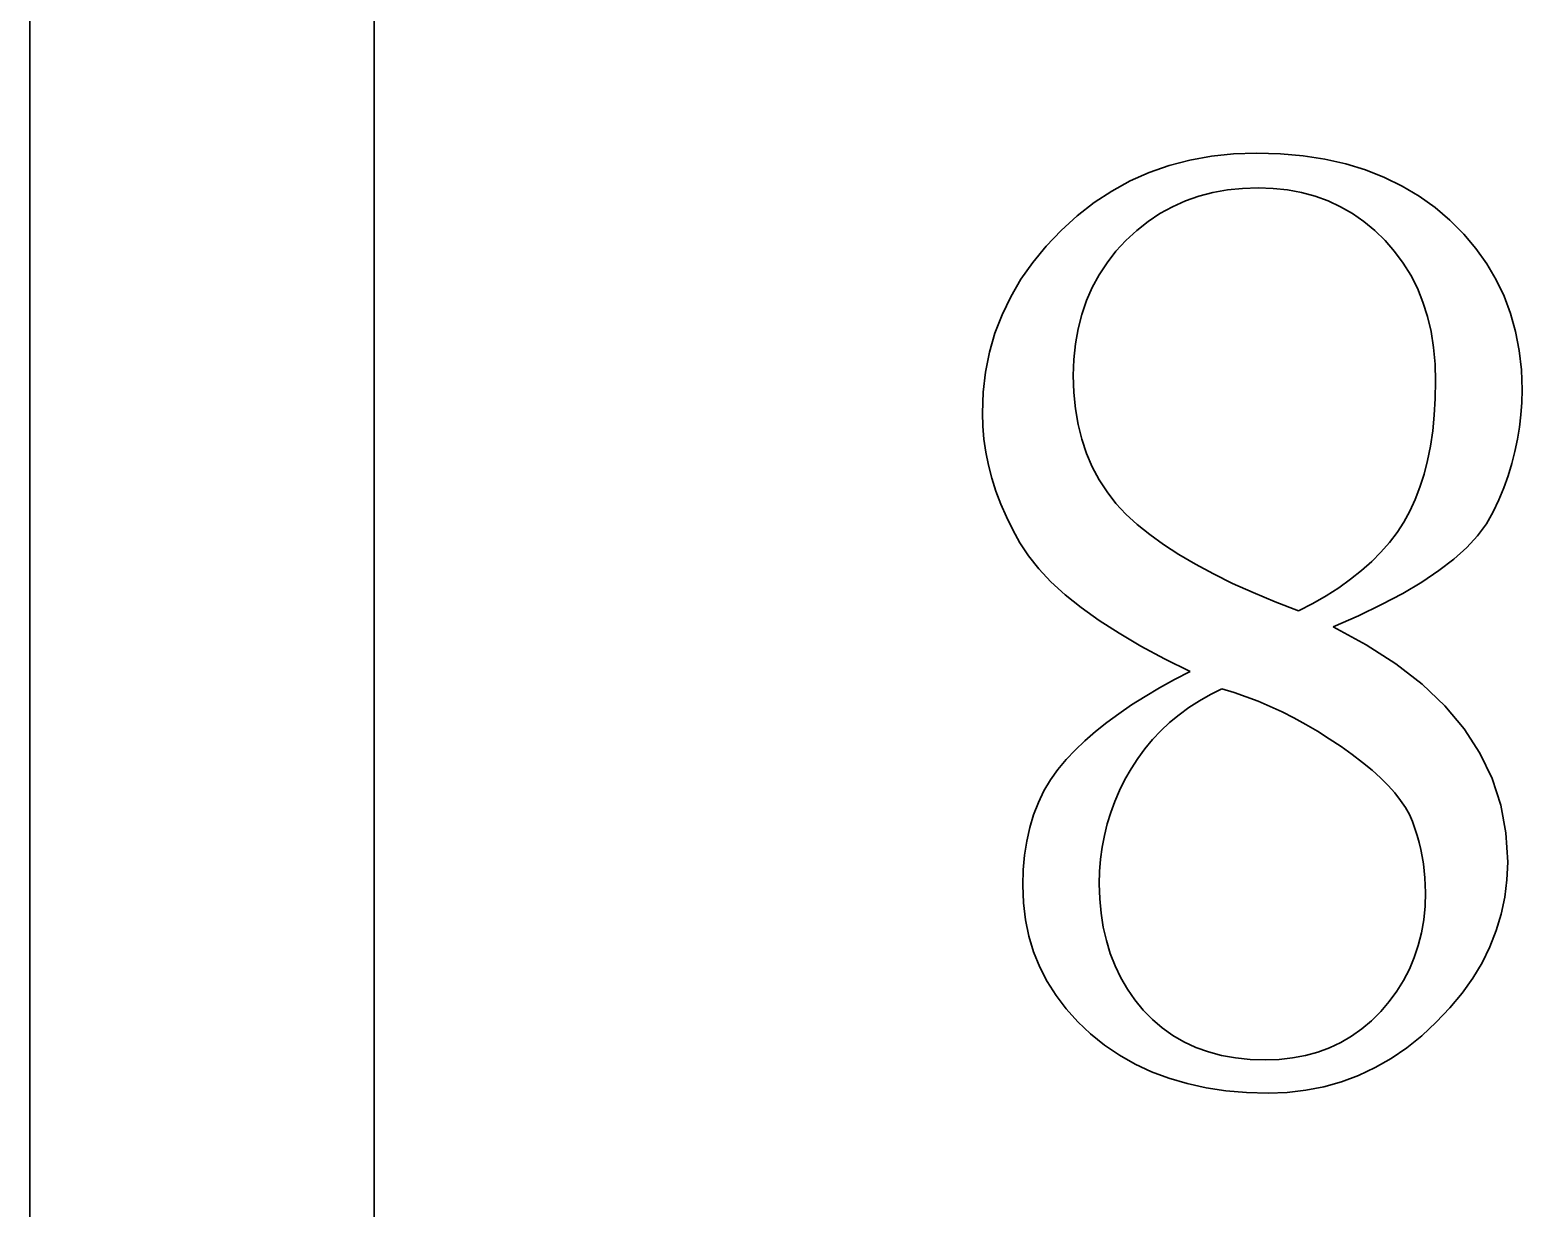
# Model space of a CAD drawing. Header units: millimetres. Extents: x -148 to 148, y -105 to 105.
# Drawn here: x -46.446 to -42.98, y 49.613 to 52.349 of the extents above; entities that cross this region are included whole.
import ezdxf

# ---------------------------------------------------------------- set-up
doc = ezdxf.new("R2010")
doc.units = ezdxf.units.MM
doc.layers.add('粗实线层', color=7, linetype='Continuous', lineweight=35)

msp = doc.modelspace()

# ---------------------------------------------------------------- linework, layer by layer
at = {"layer": '粗实线层', "color": 7, "lineweight": 35, "ltscale": 0.1925}
for p, q in [((-46.4461, 48.927), (-46.4461, 56.6271)), ((-45.6462, 48.927), (-45.6462, 56.6271))]:
    msp.add_line(p, q, dxfattribs=at)
at = {"layer": '粗实线层', "color": 7, "lineweight": 35, "ltscale": 0.001336}
msp.add_line((-43.6502, 52.0605), (-43.5968, 52.0623), dxfattribs=at)
at = {"layer": '粗实线层', "color": 7, "lineweight": 35, "ltscale": 0.00138}
msp.add_line((-43.5968, 52.0623), (-43.5416, 52.0608), dxfattribs=at)
at = {"layer": '粗实线层', "color": 7, "lineweight": 35, "ltscale": 0.001226}
msp.add_line((-43.8461, 52.0175), (-43.7998, 52.0336), dxfattribs=at)
at = {"layer": '粗实线层', "color": 7, "lineweight": 35, "ltscale": 0.001242}
for p, q in [((-43.7998, 52.0336), (-43.7517, 52.0462)), ((-44.0136, 51.9171), (-43.9744, 51.9475))]:
    msp.add_line(p, q, dxfattribs=at)
at = {"layer": '粗实线层', "color": 7, "lineweight": 35, "ltscale": 0.001266}
for p, q in [((-43.7517, 52.0462), (-43.7019, 52.0552)), ((-44.051, 51.883), (-44.0136, 51.9171))]:
    msp.add_line(p, q, dxfattribs=at)
at = {"layer": '粗实线层', "color": 7, "lineweight": 35, "ltscale": 0.001298}
msp.add_line((-43.7019, 52.0552), (-43.6502, 52.0605), dxfattribs=at)
at = {"layer": '粗实线层', "color": 7, "lineweight": 35, "ltscale": 0.001328}
msp.add_line((-43.5416, 52.0608), (-43.4887, 52.0561), dxfattribs=at)
at = {"layer": '粗实线层', "color": 7, "lineweight": 35, "ltscale": 0.001281}
msp.add_line((-43.4887, 52.0561), (-43.4381, 52.0483), dxfattribs=at)
at = {"layer": '粗实线层', "color": 7, "lineweight": 35, "ltscale": 0.001239}
msp.add_line((-43.4381, 52.0483), (-43.3898, 52.0374), dxfattribs=at)
at = {"layer": '粗实线层', "color": 7, "lineweight": 35, "ltscale": 0.001204}
msp.add_line((-43.3898, 52.0374), (-43.3437, 52.0234), dxfattribs=at)
at = {"layer": '粗实线层', "color": 7, "lineweight": 35, "ltscale": 0.001217}
msp.add_line((-43.9334, 51.9744), (-43.8907, 51.9978), dxfattribs=at)
at = {"layer": '粗实线层', "color": 7, "lineweight": 35, "ltscale": 0.001218}
msp.add_line((-43.8907, 51.9978), (-43.8461, 52.0175), dxfattribs=at)
at = {"layer": '粗实线层', "color": 7, "lineweight": 35, "ltscale": 0.001175}
msp.add_line((-43.3437, 52.0234), (-43.2999, 52.0062), dxfattribs=at)
at = {"layer": '粗实线层', "color": 7, "lineweight": 35, "ltscale": 0.001155}
msp.add_line((-43.2999, 52.0062), (-43.2584, 51.9859), dxfattribs=at)
at = {"layer": '粗实线层', "color": 7, "lineweight": 35, "ltscale": 0.001225}
msp.add_line((-43.9744, 51.9475), (-43.9334, 51.9744), dxfattribs=at)
at = {"layer": '粗实线层', "color": 7, "lineweight": 35, "ltscale": 0.000829393}
msp.add_line((-43.731, 51.9623), (-43.7623, 51.9513), dxfattribs=at)
at = {"layer": '粗实线层', "color": 7, "lineweight": 35, "ltscale": 0.000841211}
msp.add_line((-43.6985, 51.9709), (-43.731, 51.9623), dxfattribs=at)
at = {"layer": '粗实线层', "color": 7, "lineweight": 35, "ltscale": 0.000857906}
msp.add_line((-43.6647, 51.977), (-43.6985, 51.9709), dxfattribs=at)
at = {"layer": '粗实线层', "color": 7, "lineweight": 35, "ltscale": 0.000880267}
msp.add_line((-43.6297, 51.9806), (-43.6647, 51.977), dxfattribs=at)
at = {"layer": '粗实线层', "color": 7, "lineweight": 35, "ltscale": 0.000906701}
msp.add_line((-43.5934, 51.9819), (-43.6297, 51.9806), dxfattribs=at)
at = {"layer": '粗实线层', "color": 7, "lineweight": 35, "ltscale": 0.000874105}
msp.add_line((-43.5585, 51.9806), (-43.5934, 51.9819), dxfattribs=at)
at = {"layer": '粗实线层', "color": 7, "lineweight": 35, "ltscale": 0.000847836}
msp.add_line((-43.5248, 51.977), (-43.5585, 51.9806), dxfattribs=at)
at = {"layer": '粗实线层', "color": 7, "lineweight": 35, "ltscale": 0.000827144}
msp.add_line((-43.4923, 51.9709), (-43.5248, 51.977), dxfattribs=at)
at = {"layer": '粗实线层', "color": 7, "lineweight": 35, "ltscale": 0.000811553}
msp.add_line((-43.461, 51.9623), (-43.4923, 51.9709), dxfattribs=at)
at = {"layer": '粗实线层', "color": 7, "lineweight": 35, "ltscale": 0.000801385}
msp.add_line((-43.4309, 51.9513), (-43.461, 51.9623), dxfattribs=at)
at = {"layer": '粗实线层', "color": 7, "lineweight": 35, "ltscale": 0.001142}
msp.add_line((-43.2584, 51.9859), (-43.2192, 51.9626), dxfattribs=at)
at = {"layer": '粗实线层', "color": 7, "lineweight": 35, "ltscale": 0.001137}
msp.add_line((-43.2192, 51.9626), (-43.1823, 51.9361), dxfattribs=at)
at = {"layer": '粗实线层', "color": 7, "lineweight": 35, "ltscale": 0.000822975}
msp.add_line((-43.7924, 51.9378), (-43.8212, 51.9219), dxfattribs=at)
at = {"layer": '粗实线层', "color": 7, "lineweight": 35, "ltscale": 0.000823028}
msp.add_line((-43.7623, 51.9513), (-43.7924, 51.9378), dxfattribs=at)
at = {"layer": '粗实线层', "color": 7, "lineweight": 35, "ltscale": 0.00079683}
msp.add_line((-43.402, 51.9378), (-43.4309, 51.9513), dxfattribs=at)
at = {"layer": '粗实线层', "color": 7, "lineweight": 35, "ltscale": 0.000798381}
msp.add_line((-43.3743, 51.9219), (-43.402, 51.9378), dxfattribs=at)
at = {"layer": '粗实线层', "color": 7, "lineweight": 35, "ltscale": 0.00114}
msp.add_line((-43.1823, 51.9361), (-43.1476, 51.9064), dxfattribs=at)
at = {"layer": '粗实线层', "color": 7, "lineweight": 35, "ltscale": 0.00083896}
msp.add_line((-43.8487, 51.9036), (-43.8751, 51.8828), dxfattribs=at)
at = {"layer": '粗实线层', "color": 7, "lineweight": 35, "ltscale": 0.000827838}
msp.add_line((-43.8212, 51.9219), (-43.8487, 51.9036), dxfattribs=at)
at = {"layer": '粗实线层', "color": 7, "lineweight": 35, "ltscale": 0.000805431}
msp.add_line((-43.3478, 51.9036), (-43.3743, 51.9219), dxfattribs=at)
at = {"layer": '粗实线层', "color": 7, "lineweight": 35, "ltscale": 0.000818465}
msp.add_line((-43.3225, 51.8828), (-43.3478, 51.9036), dxfattribs=at)
at = {"layer": '粗实线层', "color": 7, "lineweight": 35, "ltscale": 0.001129}
for p, q in [((-43.1476, 51.9064), (-43.1158, 51.8745)), ((-43.7141, 49.8924), (-43.7582, 49.902))]:
    msp.add_line(p, q, dxfattribs=at)
at = {"layer": '粗实线层', "color": 7, "lineweight": 35, "ltscale": 0.00126}
msp.add_line((-44.0857, 51.8465), (-44.051, 51.883), dxfattribs=at)
at = {"layer": '粗实线层', "color": 7, "lineweight": 35, "ltscale": 0.000856419}
msp.add_line((-43.9002, 51.8595), (-43.9234, 51.8344), dxfattribs=at)
at = {"layer": '粗实线层', "color": 7, "lineweight": 35, "ltscale": 0.000855159}
msp.add_line((-43.8751, 51.8828), (-43.9002, 51.8595), dxfattribs=at)
at = {"layer": '粗实线层', "color": 7, "lineweight": 35, "ltscale": 0.000836453}
msp.add_line((-43.2985, 51.8595), (-43.3225, 51.8828), dxfattribs=at)
at = {"layer": '粗实线层', "color": 7, "lineweight": 35, "ltscale": 0.000842869}
msp.add_line((-43.2762, 51.8342), (-43.2985, 51.8595), dxfattribs=at)
at = {"layer": '粗实线层', "color": 7, "lineweight": 35, "ltscale": 0.001102}
msp.add_line((-43.1158, 51.8745), (-43.0873, 51.8408), dxfattribs=at)
at = {"layer": '粗实线层', "color": 7, "lineweight": 35, "ltscale": 0.001224}
msp.add_line((-44.1168, 51.8086), (-44.0857, 51.8465), dxfattribs=at)
at = {"layer": '粗实线层', "color": 7, "lineweight": 35, "ltscale": 0.00084274}
msp.add_line((-43.9234, 51.8344), (-43.9442, 51.8078), dxfattribs=at)
at = {"layer": '粗实线层', "color": 7, "lineweight": 35, "ltscale": 0.000837913}
msp.add_line((-43.2562, 51.8073), (-43.2762, 51.8342), dxfattribs=at)
at = {"layer": '粗实线层', "color": 7, "lineweight": 35, "ltscale": 0.001083}
msp.add_line((-43.0873, 51.8408), (-43.0621, 51.8055), dxfattribs=at)
at = {"layer": '粗实线层', "color": 7, "lineweight": 35, "ltscale": 0.001194}
msp.add_line((-44.1442, 51.7695), (-44.1168, 51.8086), dxfattribs=at)
at = {"layer": '粗实线层', "color": 7, "lineweight": 35, "ltscale": 0.000835206}
msp.add_line((-43.9442, 51.8078), (-43.9626, 51.7799), dxfattribs=at)
at = {"layer": '粗实线层', "color": 7, "lineweight": 35, "ltscale": 0.00083912}
msp.add_line((-43.2386, 51.7787), (-43.2562, 51.8073), dxfattribs=at)
at = {"layer": '粗实线层', "color": 7, "lineweight": 35, "ltscale": 0.001072}
msp.add_line((-43.0621, 51.8055), (-43.0403, 51.7686), dxfattribs=at)
at = {"layer": '粗实线层', "color": 7, "lineweight": 35, "ltscale": 0.001173}
msp.add_line((-44.1679, 51.7291), (-44.1442, 51.7695), dxfattribs=at)
at = {"layer": '粗实线层', "color": 7, "lineweight": 35, "ltscale": 0.000836977}
msp.add_line((-43.9785, 51.7506), (-43.9919, 51.72), dxfattribs=at)
at = {"layer": '粗实线层', "color": 7, "lineweight": 35, "ltscale": 0.000832996}
msp.add_line((-43.9626, 51.7799), (-43.9785, 51.7506), dxfattribs=at)
at = {"layer": '粗实线层', "color": 7, "lineweight": 35, "ltscale": 0.000846259}
msp.add_line((-43.2234, 51.7485), (-43.2386, 51.7787), dxfattribs=at)
at = {"layer": '粗实线层', "color": 7, "lineweight": 35, "ltscale": 0.001069}
msp.add_line((-43.0403, 51.7686), (-43.0219, 51.73), dxfattribs=at)
at = {"layer": '粗实线层', "color": 7, "lineweight": 35, "ltscale": 0.001158}
msp.add_line((-44.188, 51.6873), (-44.1679, 51.7291), dxfattribs=at)
at = {"layer": '粗实线层', "color": 7, "lineweight": 35, "ltscale": 0.00084675}
msp.add_line((-43.9919, 51.72), (-44.0029, 51.688), dxfattribs=at)
at = {"layer": '粗实线层', "color": 7, "lineweight": 35, "ltscale": 0.000859333}
msp.add_line((-43.2105, 51.7166), (-43.2234, 51.7485), dxfattribs=at)
at = {"layer": '粗实线层', "color": 7, "lineweight": 35, "ltscale": 0.000878373}
msp.add_line((-43.1999, 51.6831), (-43.2105, 51.7166), dxfattribs=at)
at = {"layer": '粗实线层', "color": 7, "lineweight": 35, "ltscale": 0.001074}
for p, q in [((-43.0219, 51.73), (-43.0068, 51.6898)), ((-43.0948, 50.1468), (-43.1197, 50.1118)), ((-43.2843, 49.9605), (-43.3216, 49.9392))]:
    msp.add_line(p, q, dxfattribs=at)
at = {"layer": '粗实线层', "color": 7, "lineweight": 35, "ltscale": 0.001152}
msp.add_line((-44.2045, 51.6442), (-44.188, 51.6873), dxfattribs=at)
at = {"layer": '粗实线层', "color": 7, "lineweight": 35, "ltscale": 0.000862071}
msp.add_line((-44.0029, 51.688), (-44.0115, 51.6545), dxfattribs=at)
at = {"layer": '粗实线层', "color": 7, "lineweight": 35, "ltscale": 0.000902364}
msp.add_line((-43.1917, 51.648), (-43.1999, 51.6831), dxfattribs=at)
at = {"layer": '粗实线层', "color": 7, "lineweight": 35, "ltscale": 0.001087}
msp.add_line((-43.0068, 51.6898), (-42.9951, 51.648), dxfattribs=at)
at = {"layer": '粗实线层', "color": 7, "lineweight": 35, "ltscale": 0.00088288}
msp.add_line((-44.0115, 51.6545), (-44.0176, 51.6198), dxfattribs=at)
at = {"layer": '粗实线层', "color": 7, "lineweight": 35, "ltscale": 0.000931157}
msp.add_line((-43.1858, 51.6112), (-43.1917, 51.648), dxfattribs=at)
at = {"layer": '粗实线层', "color": 7, "lineweight": 35, "ltscale": 0.001107}
msp.add_line((-42.9951, 51.648), (-42.9867, 51.6045), dxfattribs=at)
at = {"layer": '粗实线层', "color": 7, "lineweight": 35, "ltscale": 0.001154}
msp.add_line((-44.2173, 51.5999), (-44.2045, 51.6442), dxfattribs=at)
at = {"layer": '粗实线层', "color": 7, "lineweight": 35, "ltscale": 0.000908536}
msp.add_line((-44.0176, 51.6198), (-44.0213, 51.5836), dxfattribs=at)
at = {"layer": '粗实线层', "color": 7, "lineweight": 35, "ltscale": 0.000964937}
msp.add_line((-43.1823, 51.5728), (-43.1858, 51.6112), dxfattribs=at)
at = {"layer": '粗实线层', "color": 7, "lineweight": 35, "ltscale": 0.001164}
msp.add_line((-44.2264, 51.5542), (-44.2173, 51.5999), dxfattribs=at)
at = {"layer": '粗实线层', "color": 7, "lineweight": 35, "ltscale": 0.00093853}
msp.add_line((-44.0213, 51.5836), (-44.0225, 51.5461), dxfattribs=at)
at = {"layer": '粗实线层', "color": 7, "lineweight": 35, "ltscale": 0.001135}
msp.add_line((-42.9867, 51.6045), (-42.9817, 51.5593), dxfattribs=at)
at = {"layer": '粗实线层', "color": 7, "lineweight": 35, "ltscale": 0.001183}
msp.add_line((-44.2319, 51.5072), (-44.2264, 51.5542), dxfattribs=at)
at = {"layer": '粗实线层', "color": 7, "lineweight": 35, "ltscale": 0.00098619}
msp.add_line((-44.0225, 51.5461), (-44.0213, 51.5067), dxfattribs=at)
at = {"layer": '粗实线层', "color": 7, "lineweight": 35, "ltscale": 0.001002}
for p, q in [((-43.1811, 51.5327), (-43.1823, 51.5728)), ((-43.1819, 51.4926), (-43.1811, 51.5327))]:
    msp.add_line(p, q, dxfattribs=at)
at = {"layer": '粗实线层', "color": 7, "lineweight": 35, "ltscale": 0.00117}
msp.add_line((-42.9817, 51.5593), (-42.98, 51.5126), dxfattribs=at)
at = {"layer": '粗实线层', "color": 7, "lineweight": 35, "ltscale": 0.001208}
msp.add_line((-44.2337, 51.4589), (-44.2319, 51.5072), dxfattribs=at)
at = {"layer": '粗实线层', "color": 7, "lineweight": 35, "ltscale": 0.000719643}
msp.add_line((-42.98, 51.5126), (-42.9807, 51.4838), dxfattribs=at)
at = {"layer": '粗实线层', "color": 7, "lineweight": 35, "ltscale": 0.000949724}
msp.add_line((-44.0213, 51.5067), (-44.0176, 51.4688), dxfattribs=at)
at = {"layer": '粗实线层', "color": 7, "lineweight": 35, "ltscale": 0.000962322}
msp.add_line((-43.1841, 51.4542), (-43.1819, 51.4926), dxfattribs=at)
at = {"layer": '粗实线层', "color": 7, "lineweight": 35, "ltscale": 0.000718725}
msp.add_line((-42.9807, 51.4838), (-42.9827, 51.4551), dxfattribs=at)
at = {"layer": '粗实线层', "color": 7, "lineweight": 35, "ltscale": 0.00075467}
msp.add_line((-44.2328, 51.4288), (-44.2337, 51.4589), dxfattribs=at)
at = {"layer": '粗实线层', "color": 7, "lineweight": 35, "ltscale": 0.000917842}
msp.add_line((-44.0176, 51.4688), (-44.0115, 51.4326), dxfattribs=at)
at = {"layer": '粗实线层', "color": 7, "lineweight": 35, "ltscale": 0.000924307}
msp.add_line((-43.1878, 51.4174), (-43.1841, 51.4542), dxfattribs=at)
at = {"layer": '粗实线层', "color": 7, "lineweight": 35, "ltscale": 0.000719405}
msp.add_line((-42.9827, 51.4551), (-42.986, 51.4265), dxfattribs=at)
at = {"layer": '粗实线层', "color": 7, "lineweight": 35, "ltscale": 0.000756998}
msp.add_line((-44.2302, 51.3986), (-44.2328, 51.4288), dxfattribs=at)
at = {"layer": '粗实线层', "color": 7, "lineweight": 35, "ltscale": 0.000891109}
msp.add_line((-44.0115, 51.4326), (-44.0029, 51.398), dxfattribs=at)
at = {"layer": '粗实线层', "color": 7, "lineweight": 35, "ltscale": 0.000888341}
msp.add_line((-43.1929, 51.3822), (-43.1878, 51.4174), dxfattribs=at)
at = {"layer": '粗实线层', "color": 7, "lineweight": 35, "ltscale": 0.000721642}
msp.add_line((-42.986, 51.4265), (-42.9907, 51.398), dxfattribs=at)
at = {"layer": '粗实线层', "color": 7, "lineweight": 35, "ltscale": 0.000761962}
msp.add_line((-44.2259, 51.3684), (-44.2302, 51.3986), dxfattribs=at)
at = {"layer": '粗实线层', "color": 7, "lineweight": 35, "ltscale": 0.000769634}
msp.add_line((-44.2198, 51.3382), (-44.2259, 51.3684), dxfattribs=at)
at = {"layer": '粗实线层', "color": 7, "lineweight": 35, "ltscale": 0.000869149}
msp.add_line((-44.0029, 51.398), (-43.9919, 51.3651), dxfattribs=at)
at = {"layer": '粗实线层', "color": 7, "lineweight": 35, "ltscale": 0.00085361}
msp.add_line((-43.1996, 51.3487), (-43.1929, 51.3822), dxfattribs=at)
at = {"layer": '粗实线层', "color": 7, "lineweight": 35, "ltscale": 0.000730297}
msp.add_line((-42.9968, 51.3697), (-43.0041, 51.3414), dxfattribs=at)
at = {"layer": '粗实线层', "color": 7, "lineweight": 35, "ltscale": 0.00072517}
msp.add_line((-42.9907, 51.398), (-42.9968, 51.3697), dxfattribs=at)
at = {"layer": '粗实线层', "color": 7, "lineweight": 35, "ltscale": 0.000779286}
msp.add_line((-44.2119, 51.3081), (-44.2198, 51.3382), dxfattribs=at)
at = {"layer": '粗实线层', "color": 7, "lineweight": 35, "ltscale": 0.000853774}
msp.add_line((-43.9919, 51.3651), (-43.9785, 51.3337), dxfattribs=at)
at = {"layer": '粗实线层', "color": 7, "lineweight": 35, "ltscale": 0.000843576}
msp.add_line((-43.9785, 51.3337), (-43.9626, 51.3039), dxfattribs=at)
at = {"layer": '粗实线层', "color": 7, "lineweight": 35, "ltscale": 0.000822141}
msp.add_line((-43.2077, 51.3169), (-43.1996, 51.3487), dxfattribs=at)
at = {"layer": '粗实线层', "color": 7, "lineweight": 35, "ltscale": 0.000737532}
msp.add_line((-43.0041, 51.3414), (-43.0128, 51.3132), dxfattribs=at)
at = {"layer": '粗实线层', "color": 7, "lineweight": 35, "ltscale": 0.000791482}
msp.add_line((-44.2023, 51.2779), (-44.2119, 51.3081), dxfattribs=at)
at = {"layer": '粗实线层', "color": 7, "lineweight": 35, "ltscale": 0.000840262}
msp.add_line((-43.9626, 51.3039), (-43.9442, 51.2758), dxfattribs=at)
at = {"layer": '粗实线层', "color": 7, "lineweight": 35, "ltscale": 0.000792573}
msp.add_line((-43.2173, 51.2866), (-43.2077, 51.3169), dxfattribs=at)
at = {"layer": '粗实线层', "color": 7, "lineweight": 35, "ltscale": 0.000745564}
msp.add_line((-43.0128, 51.3132), (-43.0229, 51.2851), dxfattribs=at)
at = {"layer": '粗实线层', "color": 7, "lineweight": 35, "ltscale": 0.000805533}
msp.add_line((-44.191, 51.2477), (-44.2023, 51.2779), dxfattribs=at)
at = {"layer": '粗实线层', "color": 7, "lineweight": 35, "ltscale": 0.000843125}
msp.add_line((-43.9442, 51.2758), (-43.9234, 51.2492), dxfattribs=at)
at = {"layer": '粗实线层', "color": 7, "lineweight": 35, "ltscale": 0.000766221}
msp.add_line((-43.2283, 51.2581), (-43.2173, 51.2866), dxfattribs=at)
at = {"layer": '粗实线层', "color": 7, "lineweight": 35, "ltscale": 0.000755069}
msp.add_line((-43.0229, 51.2851), (-43.0343, 51.2572), dxfattribs=at)
at = {"layer": '粗实线层', "color": 7, "lineweight": 35, "ltscale": 0.00082205}
msp.add_line((-44.1779, 51.2176), (-44.191, 51.2477), dxfattribs=at)
at = {"layer": '粗实线层', "color": 7, "lineweight": 35, "ltscale": 0.000852364}
msp.add_line((-43.9234, 51.2492), (-43.9002, 51.2243), dxfattribs=at)
at = {"layer": '粗实线层', "color": 7, "lineweight": 35, "ltscale": 0.000722877}
msp.add_line((-43.2549, 51.2058), (-43.2409, 51.2311), dxfattribs=at)
at = {"layer": '粗实线层', "color": 7, "lineweight": 35, "ltscale": 0.000742651}
msp.add_line((-43.2409, 51.2311), (-43.2283, 51.2581), dxfattribs=at)
at = {"layer": '粗实线层', "color": 7, "lineweight": 35, "ltscale": 0.000766285}
msp.add_line((-43.0343, 51.2572), (-43.047, 51.2293), dxfattribs=at)
at = {"layer": '粗实线层', "color": 7, "lineweight": 35, "ltscale": 0.00084039}
msp.add_line((-44.1631, 51.1874), (-44.1779, 51.2176), dxfattribs=at)
at = {"layer": '粗实线层', "color": 7, "lineweight": 35, "ltscale": 0.000884687}
msp.add_line((-43.9002, 51.2243), (-43.8741, 51.2003), dxfattribs=at)
at = {"layer": '粗实线层', "color": 7, "lineweight": 35, "ltscale": 0.000938098}
msp.add_line((-43.8741, 51.2003), (-43.845, 51.1767), dxfattribs=at)
at = {"layer": '粗实线层', "color": 7, "lineweight": 35, "ltscale": 0.000718899}
msp.add_line((-43.2706, 51.1818), (-43.2549, 51.2058), dxfattribs=at)
at = {"layer": '粗实线层', "color": 7, "lineweight": 35, "ltscale": 0.000857659}
msp.add_line((-43.0628, 51.2016), (-43.0834, 51.1741), dxfattribs=at)
at = {"layer": '粗实线层', "color": 7, "lineweight": 35, "ltscale": 0.000797101}
msp.add_line((-43.047, 51.2293), (-43.0628, 51.2016), dxfattribs=at)
at = {"layer": '粗实线层', "color": 7, "lineweight": 35, "ltscale": 0.000860276}
msp.add_line((-44.1466, 51.1572), (-44.1631, 51.1874), dxfattribs=at)
at = {"layer": '粗实线层', "color": 7, "lineweight": 35, "ltscale": 0.000995114}
msp.add_line((-43.845, 51.1767), (-43.8127, 51.1534), dxfattribs=at)
at = {"layer": '粗实线层', "color": 7, "lineweight": 35, "ltscale": 0.000731478}
msp.add_line((-43.2883, 51.1584), (-43.2706, 51.1818), dxfattribs=at)
at = {"layer": '粗实线层', "color": 7, "lineweight": 35, "ltscale": 0.000929606}
msp.add_line((-43.0834, 51.1741), (-43.1087, 51.1469), dxfattribs=at)
at = {"layer": '粗实线层', "color": 7, "lineweight": 35, "ltscale": 0.000899249}
msp.add_line((-44.1269, 51.1271), (-44.1466, 51.1572), dxfattribs=at)
at = {"layer": '粗实线层', "color": 7, "lineweight": 35, "ltscale": 0.00096289}
msp.add_line((-44.1028, 51.097), (-44.1269, 51.1271), dxfattribs=at)
at = {"layer": '粗实线层', "color": 7, "lineweight": 35, "ltscale": 0.001055}
msp.add_line((-43.8127, 51.1534), (-43.7773, 51.1304), dxfattribs=at)
at = {"layer": '粗实线层', "color": 7, "lineweight": 35, "ltscale": 0.001116}
msp.add_line((-43.7773, 51.1304), (-43.7388, 51.1078), dxfattribs=at)
at = {"layer": '粗实线层', "color": 7, "lineweight": 35, "ltscale": 0.000765936}
msp.add_line((-43.3294, 51.1141), (-43.3079, 51.1359), dxfattribs=at)
at = {"layer": '粗实线层', "color": 7, "lineweight": 35, "ltscale": 0.000746819}
msp.add_line((-43.3079, 51.1359), (-43.2883, 51.1584), dxfattribs=at)
at = {"layer": '粗实线层', "color": 7, "lineweight": 35, "ltscale": 0.00101}
msp.add_line((-43.1087, 51.1469), (-43.1388, 51.1199), dxfattribs=at)
at = {"layer": '粗实线层', "color": 7, "lineweight": 35, "ltscale": 0.001035}
msp.add_line((-44.0744, 51.067), (-44.1028, 51.097), dxfattribs=at)
at = {"layer": '粗实线层', "color": 7, "lineweight": 35, "ltscale": 0.00118}
msp.add_line((-43.7388, 51.1078), (-43.6972, 51.0855), dxfattribs=at)
at = {"layer": '粗实线层', "color": 7, "lineweight": 35, "ltscale": 0.000812704}
msp.add_line((-43.3784, 51.0729), (-43.3529, 51.0931), dxfattribs=at)
at = {"layer": '粗实线层', "color": 7, "lineweight": 35, "ltscale": 0.000787931}
msp.add_line((-43.3529, 51.0931), (-43.3294, 51.1141), dxfattribs=at)
at = {"layer": '粗实线层', "color": 7, "lineweight": 35, "ltscale": 0.001191}
msp.add_line((-43.1736, 51.0931), (-43.2132, 51.0666), dxfattribs=at)
at = {"layer": '粗实线层', "color": 7, "lineweight": 35, "ltscale": 0.001098}
msp.add_line((-43.1388, 51.1199), (-43.1736, 51.0931), dxfattribs=at)
at = {"layer": '粗实线层', "color": 7, "lineweight": 35, "ltscale": 0.001113}
msp.add_line((-44.0414, 51.0371), (-44.0744, 51.067), dxfattribs=at)
at = {"layer": '粗实线层', "color": 7, "lineweight": 35, "ltscale": 0.001246}
msp.add_line((-43.6972, 51.0855), (-43.6525, 51.0635), dxfattribs=at)
at = {"layer": '粗实线层', "color": 7, "lineweight": 35, "ltscale": 0.001313}
msp.add_line((-43.6525, 51.0635), (-43.6046, 51.0419), dxfattribs=at)
at = {"layer": '粗实线层', "color": 7, "lineweight": 35, "ltscale": 0.000840007}
msp.add_line((-43.4058, 51.0534), (-43.3784, 51.0729), dxfattribs=at)
at = {"layer": '粗实线层', "color": 7, "lineweight": 35, "ltscale": 0.001289}
msp.add_line((-43.2132, 51.0666), (-43.2575, 51.0403), dxfattribs=at)
at = {"layer": '粗实线层', "color": 7, "lineweight": 35, "ltscale": 0.001195}
msp.add_line((-44.0041, 51.0072), (-44.0414, 51.0371), dxfattribs=at)
at = {"layer": '粗实线层', "color": 7, "lineweight": 35, "ltscale": 0.001381}
msp.add_line((-43.6046, 51.0419), (-43.5537, 51.0206), dxfattribs=at)
at = {"layer": '粗实线层', "color": 7, "lineweight": 35, "ltscale": 0.000901266}
msp.add_line((-43.4664, 51.0168), (-43.4351, 51.0347), dxfattribs=at)
at = {"layer": '粗实线层', "color": 7, "lineweight": 35, "ltscale": 0.00086934}
msp.add_line((-43.4351, 51.0347), (-43.4058, 51.0534), dxfattribs=at)
at = {"layer": '粗实线层', "color": 7, "lineweight": 35, "ltscale": 0.00139}
msp.add_line((-43.2575, 51.0403), (-43.3066, 51.0142), dxfattribs=at)
at = {"layer": '粗实线层', "color": 7, "lineweight": 35, "ltscale": 0.001283}
msp.add_line((-43.9623, 50.9774), (-44.0041, 51.0072), dxfattribs=at)
at = {"layer": '粗实线层', "color": 7, "lineweight": 35, "ltscale": 0.00145}
msp.add_line((-43.5537, 51.0206), (-43.4996, 50.9997), dxfattribs=at)
at = {"layer": '粗实线层', "color": 7, "lineweight": 35, "ltscale": 0.00093436}
msp.add_line((-43.4996, 50.9997), (-43.4664, 51.0168), dxfattribs=at)
at = {"layer": '粗实线层', "color": 7, "lineweight": 35, "ltscale": 0.001599}
msp.add_line((-43.3605, 50.9884), (-43.4191, 50.9628), dxfattribs=at)
at = {"layer": '粗实线层', "color": 7, "lineweight": 35, "ltscale": 0.001494}
msp.add_line((-43.3066, 51.0142), (-43.3605, 50.9884), dxfattribs=at)
at = {"layer": '粗实线层', "color": 7, "lineweight": 35, "ltscale": 0.001374}
msp.add_line((-43.9161, 50.9477), (-43.9623, 50.9774), dxfattribs=at)
at = {"layer": '粗实线层', "color": 7, "lineweight": 35, "ltscale": 0.00219}
msp.add_line((-43.4191, 50.9628), (-43.3421, 50.9211), dxfattribs=at)
at = {"layer": '粗实线层', "color": 7, "lineweight": 35, "ltscale": 0.001467}
msp.add_line((-43.8655, 50.918), (-43.9161, 50.9477), dxfattribs=at)
at = {"layer": '粗实线层', "color": 7, "lineweight": 35, "ltscale": 0.001563}
msp.add_line((-43.8105, 50.8884), (-43.8655, 50.918), dxfattribs=at)
at = {"layer": '粗实线层', "color": 7, "lineweight": 35, "ltscale": 0.002052}
msp.add_line((-43.3421, 50.9211), (-43.2731, 50.8766), dxfattribs=at)
at = {"layer": '粗实线层', "color": 7, "lineweight": 35, "ltscale": 0.00166}
msp.add_line((-43.751, 50.8589), (-43.8105, 50.8884), dxfattribs=at)
at = {"layer": '粗实线层', "color": 7, "lineweight": 35, "ltscale": 0.001032}
msp.add_line((-43.7877, 50.8399), (-43.751, 50.8589), dxfattribs=at)
at = {"layer": '粗实线层', "color": 7, "lineweight": 35, "ltscale": 0.001929}
msp.add_line((-43.2731, 50.8766), (-43.2123, 50.8292), dxfattribs=at)
at = {"layer": '粗实线层', "color": 7, "lineweight": 35, "ltscale": 0.000963517}
msp.add_line((-43.8558, 50.8011), (-43.8226, 50.8207), dxfattribs=at)
at = {"layer": '粗实线层', "color": 7, "lineweight": 35, "ltscale": 0.000997452}
msp.add_line((-43.8226, 50.8207), (-43.7877, 50.8399), dxfattribs=at)
at = {"layer": '粗实线层', "color": 7, "lineweight": 35, "ltscale": 0.000749528}
msp.add_line((-43.6772, 50.8187), (-43.7041, 50.8053), dxfattribs=at)
at = {"layer": '粗实线层', "color": 7, "lineweight": 35, "ltscale": 0.0007347}
msp.add_line((-43.6491, 50.8101), (-43.6772, 50.8187), dxfattribs=at)
at = {"layer": '粗实线层', "color": 7, "lineweight": 35, "ltscale": 0.001822}
msp.add_line((-43.2123, 50.8292), (-43.1595, 50.7788), dxfattribs=at)
at = {"layer": '粗实线层', "color": 7, "lineweight": 35, "ltscale": 0.000899096}
msp.add_line((-43.9169, 50.7608), (-43.8872, 50.7811), dxfattribs=at)
at = {"layer": '粗实线层', "color": 7, "lineweight": 35, "ltscale": 0.00093081}
msp.add_line((-43.8872, 50.7811), (-43.8558, 50.8011), dxfattribs=at)
at = {"layer": '粗实线层', "color": 7, "lineweight": 35, "ltscale": 0.000722861}
msp.add_line((-43.7297, 50.7908), (-43.754, 50.7752), dxfattribs=at)
at = {"layer": '粗实线层', "color": 7, "lineweight": 35, "ltscale": 0.000734909}
msp.add_line((-43.7041, 50.8053), (-43.7297, 50.7908), dxfattribs=at)
at = {"layer": '粗实线层', "color": 7, "lineweight": 35, "ltscale": 0.000740836}
msp.add_line((-43.6211, 50.8004), (-43.6491, 50.8101), dxfattribs=at)
at = {"layer": '粗实线层', "color": 7, "lineweight": 35, "ltscale": 0.000747293}
msp.add_line((-43.5932, 50.7897), (-43.6211, 50.8004), dxfattribs=at)
at = {"layer": '粗实线层', "color": 7, "lineweight": 35, "ltscale": 0.000755179}
msp.add_line((-43.5654, 50.7779), (-43.5932, 50.7897), dxfattribs=at)
at = {"layer": '粗实线层', "color": 7, "lineweight": 35, "ltscale": 0.000868596}
msp.add_line((-43.9449, 50.7402), (-43.9169, 50.7608), dxfattribs=at)
at = {"layer": '粗实线层', "color": 7, "lineweight": 35, "ltscale": 0.000706163}
msp.add_line((-43.777, 50.7583), (-43.7988, 50.7403), dxfattribs=at)
at = {"layer": '粗实线层', "color": 7, "lineweight": 35, "ltscale": 0.0007134}
msp.add_line((-43.754, 50.7752), (-43.777, 50.7583), dxfattribs=at)
at = {"layer": '粗实线层', "color": 7, "lineweight": 35, "ltscale": 0.000763657}
msp.add_line((-43.5377, 50.765), (-43.5654, 50.7779), dxfattribs=at)
at = {"layer": '粗实线层', "color": 7, "lineweight": 35, "ltscale": 0.000773159}
msp.add_line((-43.5101, 50.7511), (-43.5377, 50.765), dxfattribs=at)
at = {"layer": '粗实线层', "color": 7, "lineweight": 35, "ltscale": 0.000783644}
msp.add_line((-43.4826, 50.7361), (-43.5101, 50.7511), dxfattribs=at)
at = {"layer": '粗实线层', "color": 7, "lineweight": 35, "ltscale": 0.001736}
msp.add_line((-43.1595, 50.7788), (-43.1149, 50.7256), dxfattribs=at)
at = {"layer": '粗实线层', "color": 7, "lineweight": 35, "ltscale": 0.000810912}
msp.add_line((-43.9956, 50.698), (-43.9711, 50.7193), dxfattribs=at)
at = {"layer": '粗实线层', "color": 7, "lineweight": 35, "ltscale": 0.000838943}
msp.add_line((-43.9711, 50.7193), (-43.9449, 50.7402), dxfattribs=at)
at = {"layer": '粗实线层', "color": 7, "lineweight": 35, "ltscale": 0.000699597}
msp.add_line((-43.8192, 50.7211), (-43.8385, 50.7008), dxfattribs=at)
at = {"layer": '粗实线层', "color": 7, "lineweight": 35, "ltscale": 0.000701829}
msp.add_line((-43.7988, 50.7403), (-43.8192, 50.7211), dxfattribs=at)
at = {"layer": '粗实线层', "color": 7, "lineweight": 35, "ltscale": 0.000794318}
msp.add_line((-43.4552, 50.72), (-43.4826, 50.7361), dxfattribs=at)
at = {"layer": '粗实线层', "color": 7, "lineweight": 35, "ltscale": 0.00080623}
msp.add_line((-43.4279, 50.7028), (-43.4552, 50.72), dxfattribs=at)
at = {"layer": '粗实线层', "color": 7, "lineweight": 35, "ltscale": 0.001673}
msp.add_line((-43.1149, 50.7256), (-43.0784, 50.6696), dxfattribs=at)
at = {"layer": '粗实线层', "color": 7, "lineweight": 35, "ltscale": 0.000759376}
msp.add_line((-44.0393, 50.6544), (-44.0183, 50.6764), dxfattribs=at)
at = {"layer": '粗实线层', "color": 7, "lineweight": 35, "ltscale": 0.000784105}
msp.add_line((-44.0183, 50.6764), (-43.9956, 50.698), dxfattribs=at)
at = {"layer": '粗实线层', "color": 7, "lineweight": 35, "ltscale": 0.000703966}
msp.add_line((-43.8564, 50.6792), (-43.873, 50.6565), dxfattribs=at)
at = {"layer": '粗实线层', "color": 7, "lineweight": 35, "ltscale": 0.000700861}
msp.add_line((-43.8385, 50.7008), (-43.8564, 50.6792), dxfattribs=at)
at = {"layer": '粗实线层', "color": 7, "lineweight": 35, "ltscale": 0.000818794}
msp.add_line((-43.4007, 50.6846), (-43.4279, 50.7028), dxfattribs=at)
at = {"layer": '粗实线层', "color": 7, "lineweight": 35, "ltscale": 0.000801757}
msp.add_line((-43.3746, 50.6659), (-43.4007, 50.6846), dxfattribs=at)
at = {"layer": '粗实线层', "color": 7, "lineweight": 35, "ltscale": 0.000744161}
msp.add_line((-44.0584, 50.6316), (-44.0393, 50.6544), dxfattribs=at)
at = {"layer": '粗实线层', "color": 7, "lineweight": 35, "ltscale": 0.00071038}
msp.add_line((-43.873, 50.6565), (-43.8884, 50.6326), dxfattribs=at)
at = {"layer": '粗实线层', "color": 7, "lineweight": 35, "ltscale": 0.000755233}
msp.add_line((-43.3506, 50.6476), (-43.3746, 50.6659), dxfattribs=at)
at = {"layer": '粗实线层', "color": 7, "lineweight": 35, "ltscale": 0.000709852}
msp.add_line((-43.3287, 50.6295), (-43.3506, 50.6476), dxfattribs=at)
at = {"layer": '粗实线层', "color": 7, "lineweight": 35, "ltscale": 0.001636}
msp.add_line((-43.0784, 50.6696), (-43.05, 50.6106), dxfattribs=at)
at = {"layer": '粗实线层', "color": 7, "lineweight": 35, "ltscale": 0.000743643}
msp.add_line((-44.0906, 50.5817), (-44.0755, 50.6073), dxfattribs=at)
at = {"layer": '粗实线层', "color": 7, "lineweight": 35, "ltscale": 0.000741659}
msp.add_line((-44.0755, 50.6073), (-44.0584, 50.6316), dxfattribs=at)
at = {"layer": '粗实线层', "color": 7, "lineweight": 35, "ltscale": 0.000701928}
msp.add_line((-43.9025, 50.6079), (-43.915, 50.5828), dxfattribs=at)
at = {"layer": '粗实线层', "color": 7, "lineweight": 35, "ltscale": 0.00070983}
msp.add_line((-43.8884, 50.6326), (-43.9025, 50.6079), dxfattribs=at)
at = {"layer": '粗实线层', "color": 7, "lineweight": 35, "ltscale": 0.00066538}
msp.add_line((-43.309, 50.6116), (-43.3287, 50.6295), dxfattribs=at)
at = {"layer": '粗实线层', "color": 7, "lineweight": 35, "ltscale": 0.000622696}
msp.add_line((-43.2913, 50.5941), (-43.309, 50.6116), dxfattribs=at)
at = {"layer": '粗实线层', "color": 7, "lineweight": 35, "ltscale": 0.001627}
msp.add_line((-43.05, 50.6106), (-43.0297, 50.5487), dxfattribs=at)
at = {"layer": '粗实线层', "color": 7, "lineweight": 35, "ltscale": 0.000751212}
msp.add_line((-44.1036, 50.5546), (-44.0906, 50.5817), dxfattribs=at)
at = {"layer": '粗实线层', "color": 7, "lineweight": 35, "ltscale": 0.000696172}
msp.add_line((-43.915, 50.5828), (-43.926, 50.5572), dxfattribs=at)
at = {"layer": '粗实线层', "color": 7, "lineweight": 35, "ltscale": 0.000581039}
msp.add_line((-43.2758, 50.5768), (-43.2913, 50.5941), dxfattribs=at)
at = {"layer": '粗实线层', "color": 7, "lineweight": 35, "ltscale": 0.000542301}
msp.add_line((-43.2624, 50.5597), (-43.2758, 50.5768), dxfattribs=at)
at = {"layer": '粗实线层', "color": 7, "lineweight": 35, "ltscale": 0.000763237}
msp.add_line((-44.1147, 50.5262), (-44.1036, 50.5546), dxfattribs=at)
at = {"layer": '粗实线层', "color": 7, "lineweight": 35, "ltscale": 0.00069283}
msp.add_line((-43.926, 50.5572), (-43.9356, 50.5312), dxfattribs=at)
at = {"layer": '粗实线层', "color": 7, "lineweight": 35, "ltscale": 0.000505577}
msp.add_line((-43.251, 50.543), (-43.2624, 50.5597), dxfattribs=at)
at = {"layer": '粗实线层', "color": 7, "lineweight": 35, "ltscale": 0.000471927}
msp.add_line((-43.2419, 50.5265), (-43.251, 50.543), dxfattribs=at)
at = {"layer": '粗实线层', "color": 7, "lineweight": 35, "ltscale": 0.001647}
msp.add_line((-43.0297, 50.5487), (-43.0176, 50.484), dxfattribs=at)
at = {"layer": '粗实线层', "color": 7, "lineweight": 35, "ltscale": 0.000780239}
msp.add_line((-44.1238, 50.4963), (-44.1147, 50.5262), dxfattribs=at)
at = {"layer": '粗实线层', "color": 7, "lineweight": 35, "ltscale": 0.00069196}
msp.add_line((-43.9437, 50.5048), (-43.9504, 50.4779), dxfattribs=at)
at = {"layer": '粗实线层', "color": 7, "lineweight": 35, "ltscale": 0.000691115}
msp.add_line((-43.9356, 50.5312), (-43.9437, 50.5048), dxfattribs=at)
at = {"layer": '粗实线层', "color": 7, "lineweight": 35, "ltscale": 0.000442777}
msp.add_line((-43.2348, 50.5103), (-43.2419, 50.5265), dxfattribs=at)
at = {"layer": '粗实线层', "color": 7, "lineweight": 35, "ltscale": 0.000427965}
msp.add_line((-43.229, 50.4941), (-43.2348, 50.5103), dxfattribs=at)
at = {"layer": '粗实线层', "color": 7, "lineweight": 35, "ltscale": 0.000801626}
msp.add_line((-44.1308, 50.465), (-44.1238, 50.4963), dxfattribs=at)
at = {"layer": '粗实线层', "color": 7, "lineweight": 35, "ltscale": 0.000694558}
msp.add_line((-43.9504, 50.4779), (-43.9555, 50.4506), dxfattribs=at)
at = {"layer": '粗实线层', "color": 7, "lineweight": 35, "ltscale": 0.00042455}
msp.add_line((-43.2239, 50.4779), (-43.229, 50.4941), dxfattribs=at)
at = {"layer": '粗实线层', "color": 7, "lineweight": 35, "ltscale": 0.000421716}
msp.add_line((-43.2194, 50.4617), (-43.2239, 50.4779), dxfattribs=at)
at = {"layer": '粗实线层', "color": 7, "lineweight": 35, "ltscale": 0.001694}
msp.add_line((-43.0176, 50.484), (-43.0135, 50.4164), dxfattribs=at)
at = {"layer": '粗实线层', "color": 7, "lineweight": 35, "ltscale": 0.000826531}
msp.add_line((-44.1358, 50.4324), (-44.1308, 50.465), dxfattribs=at)
at = {"layer": '粗实线层', "color": 7, "lineweight": 35, "ltscale": 0.000699604}
msp.add_line((-43.9555, 50.4506), (-43.9592, 50.4229), dxfattribs=at)
at = {"layer": '粗实线层', "color": 7, "lineweight": 35, "ltscale": 0.000419781}
msp.add_line((-43.2155, 50.4454), (-43.2194, 50.4617), dxfattribs=at)
at = {"layer": '粗实线层', "color": 7, "lineweight": 35, "ltscale": 0.000418164}
msp.add_line((-43.2121, 50.429), (-43.2155, 50.4454), dxfattribs=at)
at = {"layer": '粗实线层', "color": 7, "lineweight": 35, "ltscale": 0.000887656}
msp.add_line((-44.1399, 50.3628), (-44.1388, 50.3983), dxfattribs=at)
at = {"layer": '粗实线层', "color": 7, "lineweight": 35, "ltscale": 0.000855717}
msp.add_line((-44.1388, 50.3983), (-44.1358, 50.4324), dxfattribs=at)
at = {"layer": '粗实线层', "color": 7, "lineweight": 35, "ltscale": 0.000706567}
msp.add_line((-43.9592, 50.4229), (-43.9615, 50.3947), dxfattribs=at)
at = {"layer": '粗实线层', "color": 7, "lineweight": 35, "ltscale": 0.000416981}
msp.add_line((-43.2094, 50.4125), (-43.2121, 50.429), dxfattribs=at)
at = {"layer": '粗实线层', "color": 7, "lineweight": 35, "ltscale": 0.000416496}
msp.add_line((-43.2073, 50.396), (-43.2094, 50.4125), dxfattribs=at)
at = {"layer": '粗实线层', "color": 7, "lineweight": 35, "ltscale": 0.001029}
msp.add_line((-43.0135, 50.4164), (-43.0152, 50.3753), dxfattribs=at)
at = {"layer": '粗实线层', "color": 7, "lineweight": 35, "ltscale": 0.00071549}
msp.add_line((-43.9615, 50.3947), (-43.9622, 50.3661), dxfattribs=at)
at = {"layer": '粗实线层', "color": 7, "lineweight": 35, "ltscale": 0.000873368}
msp.add_line((-43.9622, 50.3661), (-43.9612, 50.3312), dxfattribs=at)
at = {"layer": '粗实线层', "color": 7, "lineweight": 35, "ltscale": 0.000416564}
msp.add_line((-43.2058, 50.3794), (-43.2073, 50.396), dxfattribs=at)
at = {"layer": '粗实线层', "color": 7, "lineweight": 35, "ltscale": 0.000417183}
msp.add_line((-43.2049, 50.3627), (-43.2058, 50.3794), dxfattribs=at)
at = {"layer": '粗实线层', "color": 7, "lineweight": 35, "ltscale": 0.001014}
msp.add_line((-43.0152, 50.3753), (-43.0202, 50.335), dxfattribs=at)
at = {"layer": '粗实线层', "color": 7, "lineweight": 35, "ltscale": 0.001023}
msp.add_line((-44.1383, 50.3219), (-44.1399, 50.3628), dxfattribs=at)
at = {"layer": '粗实线层', "color": 7, "lineweight": 35, "ltscale": 0.000845198}
msp.add_line((-43.9612, 50.3312), (-43.9581, 50.2975), dxfattribs=at)
at = {"layer": '粗实线层', "color": 7, "lineweight": 35, "ltscale": 0.000808757}
msp.add_line((-43.2056, 50.3137), (-43.2046, 50.346), dxfattribs=at)
at = {"layer": '粗实线层', "color": 7, "lineweight": 35, "ltscale": 0.000418351}
msp.add_line((-43.2046, 50.346), (-43.2049, 50.3627), dxfattribs=at)
at = {"layer": '粗实线层', "color": 7, "lineweight": 35, "ltscale": 0.001006}
for p, q in [((-43.0202, 50.335), (-43.0284, 50.2956)), ((-43.0284, 50.2956), (-43.0401, 50.2571))]:
    msp.add_line(p, q, dxfattribs=at)
at = {"layer": '粗实线层', "color": 7, "lineweight": 35, "ltscale": 0.000993354}
msp.add_line((-44.1335, 50.2824), (-44.1383, 50.3219), dxfattribs=at)
at = {"layer": '粗实线层', "color": 7, "lineweight": 35, "ltscale": 0.000820823}
msp.add_line((-43.9581, 50.2975), (-43.953, 50.2651), dxfattribs=at)
at = {"layer": '粗实线层', "color": 7, "lineweight": 35, "ltscale": 0.000786065}
msp.add_line((-43.2087, 50.2824), (-43.2056, 50.3137), dxfattribs=at)
at = {"layer": '粗实线层', "color": 7, "lineweight": 35, "ltscale": 0.000971535}
msp.add_line((-44.1257, 50.2444), (-44.1335, 50.2824), dxfattribs=at)
at = {"layer": '粗实线层', "color": 7, "lineweight": 35, "ltscale": 0.000799986}
msp.add_line((-43.953, 50.2651), (-43.9458, 50.2339), dxfattribs=at)
at = {"layer": '粗实线层', "color": 7, "lineweight": 35, "ltscale": 0.000767557}
msp.add_line((-43.2139, 50.2521), (-43.2087, 50.2824), dxfattribs=at)
at = {"layer": '粗实线层', "color": 7, "lineweight": 35, "ltscale": 0.000956406}
msp.add_line((-44.1146, 50.2078), (-44.1257, 50.2444), dxfattribs=at)
at = {"layer": '粗实线层', "color": 7, "lineweight": 35, "ltscale": 0.000783359}
msp.add_line((-43.9458, 50.2339), (-43.9366, 50.204), dxfattribs=at)
at = {"layer": '粗实线层', "color": 7, "lineweight": 35, "ltscale": 0.000752604}
msp.add_line((-43.2212, 50.2229), (-43.2139, 50.2521), dxfattribs=at)
at = {"layer": '粗实线层', "color": 7, "lineweight": 35, "ltscale": 0.001012}
msp.add_line((-43.0401, 50.2571), (-43.055, 50.2195), dxfattribs=at)
at = {"layer": '粗实线层', "color": 7, "lineweight": 35, "ltscale": 0.000949609}
msp.add_line((-44.1005, 50.1725), (-44.1146, 50.2078), dxfattribs=at)
at = {"layer": '粗实线层', "color": 7, "lineweight": 35, "ltscale": 0.000771081}
msp.add_line((-43.9366, 50.204), (-43.9254, 50.1752), dxfattribs=at)
at = {"layer": '粗实线层', "color": 7, "lineweight": 35, "ltscale": 0.000736154}
msp.add_line((-43.242, 50.1676), (-43.2306, 50.1947), dxfattribs=at)
at = {"layer": '粗实线层', "color": 7, "lineweight": 35, "ltscale": 0.000742185}
msp.add_line((-43.2306, 50.1947), (-43.2212, 50.2229), dxfattribs=at)
at = {"layer": '粗实线层', "color": 7, "lineweight": 35, "ltscale": 0.001026}
msp.add_line((-43.055, 50.2195), (-43.0732, 50.1827), dxfattribs=at)
at = {"layer": '粗实线层', "color": 7, "lineweight": 35, "ltscale": 0.00094994}
msp.add_line((-44.0831, 50.1387), (-44.1005, 50.1725), dxfattribs=at)
at = {"layer": '粗实线层', "color": 7, "lineweight": 35, "ltscale": 0.00076281}
msp.add_line((-43.9254, 50.1752), (-43.9121, 50.1478), dxfattribs=at)
at = {"layer": '粗实线层', "color": 7, "lineweight": 35, "ltscale": 0.000734498}
msp.add_line((-43.2555, 50.1415), (-43.242, 50.1676), dxfattribs=at)
at = {"layer": '粗实线层', "color": 7, "lineweight": 35, "ltscale": 0.001047}
msp.add_line((-43.0732, 50.1827), (-43.0948, 50.1468), dxfattribs=at)
at = {"layer": '粗实线层', "color": 7, "lineweight": 35, "ltscale": 0.000958741}
msp.add_line((-44.0626, 50.1063), (-44.0831, 50.1387), dxfattribs=at)
at = {"layer": '粗实线层', "color": 7, "lineweight": 35, "ltscale": 0.000759593}
msp.add_line((-43.9121, 50.1478), (-43.8967, 50.1215), dxfattribs=at)
at = {"layer": '粗实线层', "color": 7, "lineweight": 35, "ltscale": 0.000760956}
msp.add_line((-43.8967, 50.1215), (-43.8794, 50.0966), dxfattribs=at)
at = {"layer": '粗实线层', "color": 7, "lineweight": 35, "ltscale": 0.00073769}
msp.add_line((-43.2711, 50.1164), (-43.2555, 50.1415), dxfattribs=at)
at = {"layer": '粗实线层', "color": 7, "lineweight": 35, "ltscale": 0.000974685}
msp.add_line((-44.039, 50.0753), (-44.0626, 50.1063), dxfattribs=at)
at = {"layer": '粗实线层', "color": 7, "lineweight": 35, "ltscale": 0.000767171}
msp.add_line((-43.8794, 50.0966), (-43.8599, 50.0728), dxfattribs=at)
at = {"layer": '粗实线层', "color": 7, "lineweight": 35, "ltscale": 0.000757309}
msp.add_line((-43.3085, 50.0695), (-43.2888, 50.0924), dxfattribs=at)
at = {"layer": '粗实线层', "color": 7, "lineweight": 35, "ltscale": 0.000745537}
msp.add_line((-43.2888, 50.0924), (-43.2711, 50.1164), dxfattribs=at)
at = {"layer": '粗实线层', "color": 7, "lineweight": 35, "ltscale": 0.001108}
msp.add_line((-43.1197, 50.1118), (-43.1479, 50.0776), dxfattribs=at)
at = {"layer": '粗实线层', "color": 7, "lineweight": 35, "ltscale": 0.000997796}
msp.add_line((-44.0122, 50.0457), (-44.039, 50.0753), dxfattribs=at)
at = {"layer": '粗实线层', "color": 7, "lineweight": 35, "ltscale": 0.000764013}
msp.add_line((-43.8599, 50.0728), (-43.8387, 50.0508), dxfattribs=at)
at = {"layer": '粗实线层', "color": 7, "lineweight": 35, "ltscale": 0.000755407}
msp.add_line((-43.3299, 50.0481), (-43.3085, 50.0695), dxfattribs=at)
at = {"layer": '粗实线层', "color": 7, "lineweight": 35, "ltscale": 0.001146}
msp.add_line((-43.1479, 50.0776), (-43.1795, 50.0443), dxfattribs=at)
at = {"layer": '粗实线层', "color": 7, "lineweight": 35, "ltscale": 0.001028}
msp.add_line((-43.9823, 50.0175), (-44.0122, 50.0457), dxfattribs=at)
at = {"layer": '粗实线层', "color": 7, "lineweight": 35, "ltscale": 0.001042}
msp.add_line((-43.9498, 49.9914), (-43.9823, 50.0175), dxfattribs=at)
at = {"layer": '粗实线层', "color": 7, "lineweight": 35, "ltscale": 0.00075274}
msp.add_line((-43.8387, 50.0508), (-43.8159, 50.0312), dxfattribs=at)
at = {"layer": '粗实线层', "color": 7, "lineweight": 35, "ltscale": 0.0007483}
msp.add_line((-43.8159, 50.0312), (-43.7915, 50.0138), dxfattribs=at)
at = {"layer": '粗实线层', "color": 7, "lineweight": 35, "ltscale": 0.000729194}
msp.add_line((-43.3763, 50.0122), (-43.3525, 50.029), dxfattribs=at)
at = {"layer": '粗实线层', "color": 7, "lineweight": 35, "ltscale": 0.000739245}
msp.add_line((-43.3525, 50.029), (-43.3299, 50.0481), dxfattribs=at)
at = {"layer": '粗实线层', "color": 7, "lineweight": 35, "ltscale": 0.001149}
msp.add_line((-43.1795, 50.0443), (-43.2132, 50.0131), dxfattribs=at)
at = {"layer": '粗实线层', "color": 7, "lineweight": 35, "ltscale": 0.00104}
msp.add_line((-43.9154, 49.968), (-43.9498, 49.9914), dxfattribs=at)
at = {"layer": '粗实线层', "color": 7, "lineweight": 35, "ltscale": 0.000749917}
msp.add_line((-43.7915, 50.0138), (-43.7656, 49.9988), dxfattribs=at)
at = {"layer": '粗实线层', "color": 7, "lineweight": 35, "ltscale": 0.000758593}
msp.add_line((-43.7656, 49.9988), (-43.738, 49.9861), dxfattribs=at)
at = {"layer": '粗实线层', "color": 7, "lineweight": 35, "ltscale": 0.000772944}
msp.add_line((-43.738, 49.9861), (-43.7089, 49.9757), dxfattribs=at)
at = {"layer": '粗实线层', "color": 7, "lineweight": 35, "ltscale": 0.000730537}
msp.add_line((-43.4549, 49.9751), (-43.4275, 49.9852), dxfattribs=at)
at = {"layer": '粗实线层', "color": 7, "lineweight": 35, "ltscale": 0.0007243}
msp.add_line((-43.4275, 49.9852), (-43.4013, 49.9976), dxfattribs=at)
at = {"layer": '粗实线层', "color": 7, "lineweight": 35, "ltscale": 0.000724006}
msp.add_line((-43.4013, 49.9976), (-43.3763, 50.0122), dxfattribs=at)
at = {"layer": '粗实线层', "color": 7, "lineweight": 35, "ltscale": 0.001093}
msp.add_line((-43.2482, 49.9852), (-43.2843, 49.9605), dxfattribs=at)
at = {"layer": '粗实线层', "color": 7, "lineweight": 35, "ltscale": 0.001118}
msp.add_line((-43.2132, 50.0131), (-43.2482, 49.9852), dxfattribs=at)
at = {"layer": '粗实线层', "color": 7, "lineweight": 35, "ltscale": 0.001045}
msp.add_line((-43.879, 49.9474), (-43.9154, 49.968), dxfattribs=at)
at = {"layer": '粗实线层', "color": 7, "lineweight": 35, "ltscale": 0.001057}
msp.add_line((-43.8407, 49.9295), (-43.879, 49.9474), dxfattribs=at)
at = {"layer": '粗实线层', "color": 7, "lineweight": 35, "ltscale": 0.000793379}
msp.add_line((-43.7089, 49.9757), (-43.6782, 49.9676), dxfattribs=at)
at = {"layer": '粗实线层', "color": 7, "lineweight": 35, "ltscale": 0.000819506}
msp.add_line((-43.6782, 49.9676), (-43.6459, 49.9618), dxfattribs=at)
at = {"layer": '粗实线层', "color": 7, "lineweight": 35, "ltscale": 0.00085033}
msp.add_line((-43.6459, 49.9618), (-43.6121, 49.9583), dxfattribs=at)
at = {"layer": '粗实线层', "color": 7, "lineweight": 35, "ltscale": 0.00088586}
msp.add_line((-43.6121, 49.9583), (-43.5767, 49.9572), dxfattribs=at)
at = {"layer": '粗实线层', "color": 7, "lineweight": 35, "ltscale": 0.000806914}
msp.add_line((-43.5767, 49.9572), (-43.5444, 49.9583), dxfattribs=at)
at = {"layer": '粗实线层', "color": 7, "lineweight": 35, "ltscale": 0.000780476}
msp.add_line((-43.5444, 49.9583), (-43.5134, 49.9616), dxfattribs=at)
at = {"layer": '粗实线层', "color": 7, "lineweight": 35, "ltscale": 0.000758871}
msp.add_line((-43.5134, 49.9616), (-43.4836, 49.9673), dxfattribs=at)
at = {"layer": '粗实线层', "color": 7, "lineweight": 35, "ltscale": 0.000742297}
msp.add_line((-43.4836, 49.9673), (-43.4549, 49.9751), dxfattribs=at)
at = {"layer": '粗实线层', "color": 7, "lineweight": 35, "ltscale": 0.001075}
msp.add_line((-43.8004, 49.9144), (-43.8407, 49.9295), dxfattribs=at)
at = {"layer": '粗实线层', "color": 7, "lineweight": 35, "ltscale": 0.0011}
msp.add_line((-43.7582, 49.902), (-43.8004, 49.9144), dxfattribs=at)
at = {"layer": '粗实线层', "color": 7, "lineweight": 35, "ltscale": 0.001058}
msp.add_line((-43.36, 49.9211), (-43.3997, 49.9063), dxfattribs=at)
at = {"layer": '粗实线层', "color": 7, "lineweight": 35, "ltscale": 0.001063}
msp.add_line((-43.3216, 49.9392), (-43.36, 49.9211), dxfattribs=at)
at = {"layer": '粗实线层', "color": 7, "lineweight": 35, "ltscale": 0.001165}
msp.add_line((-43.668, 49.8856), (-43.7141, 49.8924), dxfattribs=at)
at = {"layer": '粗实线层', "color": 7, "lineweight": 35, "ltscale": 0.001205}
msp.add_line((-43.62, 49.8814), (-43.668, 49.8856), dxfattribs=at)
at = {"layer": '粗实线层', "color": 7, "lineweight": 35, "ltscale": 0.00125}
msp.add_line((-43.57, 49.8801), (-43.62, 49.8814), dxfattribs=at)
at = {"layer": '粗实线层', "color": 7, "lineweight": 35, "ltscale": 0.001109}
msp.add_line((-43.5256, 49.8817), (-43.57, 49.8801), dxfattribs=at)
at = {"layer": '粗实线层', "color": 7, "lineweight": 35, "ltscale": 0.001086}
msp.add_line((-43.4825, 49.8866), (-43.5256, 49.8817), dxfattribs=at)
at = {"layer": '粗实线层', "color": 7, "lineweight": 35, "ltscale": 0.00107}
msp.add_line((-43.4405, 49.8948), (-43.4825, 49.8866), dxfattribs=at)
at = {"layer": '粗实线层', "color": 7, "lineweight": 35, "ltscale": 0.00106}
msp.add_line((-43.3997, 49.9063), (-43.4405, 49.8948), dxfattribs=at)

doc.saveas('drawing.dxf')
